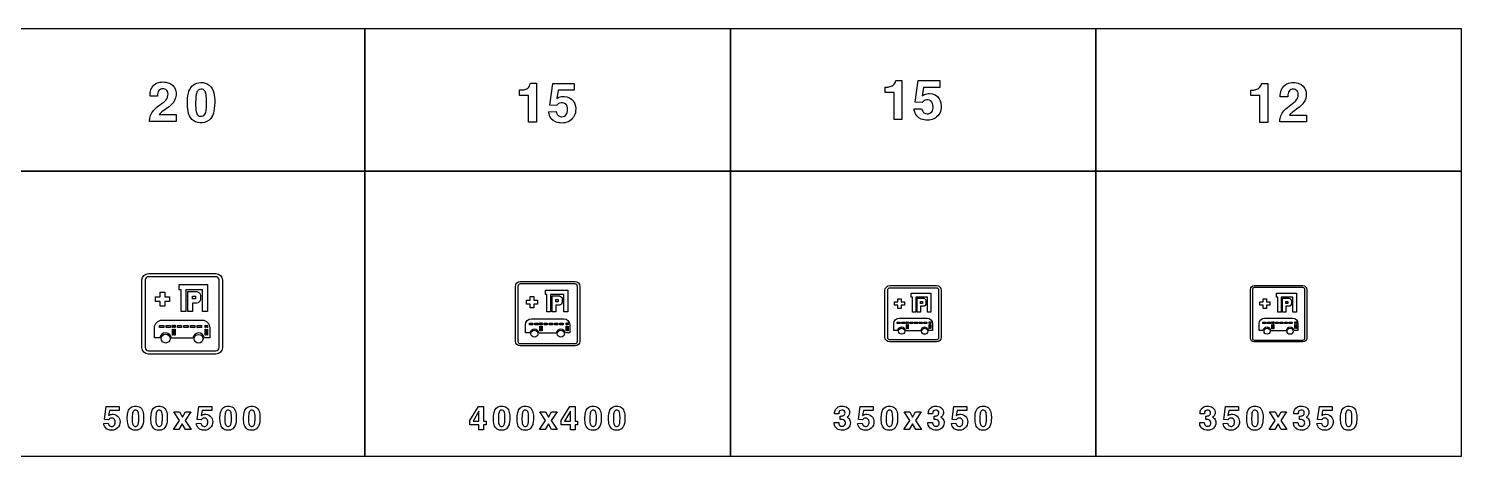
# Model space of a CAD drawing. Extents: x 0 to 18160, y 0 to 2655.
# Drawn here: x 9262 to 18160, y 0 to 2655 of the extents above; entities that cross this region are included whole.
import ezdxf

# ---------------------------------------------------------------- set-up
doc = ezdxf.new("R2010")
doc.units = 0
doc.header["$MEASUREMENT"] = 0

msp = doc.modelspace()

# ---------------------------------------------------------------- linework, layer by layer
for points in [[(9080, 1770), (11350, 1770), (11350, 2655), (9080, 2655)], [(11350, 1770), (13620, 1770), (13620, 2655), (11350, 2655)], [(13620, 1770), (15890, 1770), (15890, 2655), (13620, 2655)], [(15890, 1770), (18160, 1770), (18160, 2655), (15890, 2655)], [(9080, 0), (11350, 0), (11350, 1770), (9080, 1770)], [(11350, 0), (13620, 0), (13620, 1770), (11350, 1770)], [(13620, 0), (15890, 0), (15890, 1770), (13620, 1770)], [(15890, 0), (18160, 0), (18160, 1770), (15890, 1770)], [(10079.2, 989.455), (10079.2, 1018.74), (10107.7, 1018.74), (10107.7, 989.455), (10137.3, 989.455), (10137.3, 960.597), (10107.7, 960.597), (10107.7, 931.312), (10079.2, 931.312), (10079.2, 960.597), (10049.7, 960.597), (10049.7, 989.455)], [(10341.7, 1033.74), (10237.9, 1033.74), (10237.9, 899.741), (10209.1, 899.741), (10209.1, 1033.74), (10197.1, 1033.74), (10197.1, 1067.03), (10372.5, 1067.03), (10372.5, 1033.74), (10372.5, 899.741), (10341.7, 899.741)], [(10279.3, 977.319), (10279.3, 994.64), (10297.2, 994.64), (10297.2, 977.319)], [(12376.3, 968.563), (12376.3, 991.992), (12399.2, 991.992), (12399.2, 968.563), (12422.8, 968.563), (12422.8, 945.477), (12399.2, 945.477), (12399.2, 922.049), (12376.3, 922.049), (12376.3, 945.477), (12352.8, 945.477), (12352.8, 968.563)], [(12586.3, 1003.99), (12503.3, 1003.99), (12503.3, 896.792), (12480.3, 896.792), (12480.3, 1003.99), (12470.7, 1003.99), (12470.7, 1030.62), (12611, 1030.62), (12611, 1003.99), (12611, 896.792), (12586.3, 896.792)], [(14843.7, 989.118), (14771, 989.118), (14771, 895.318), (14750.9, 895.318), (14750.9, 989.118), (14742.5, 989.118), (14742.5, 1012.42), (14865.3, 1012.42), (14865.2, 989.118), (14865.2, 895.318), (14843.7, 895.318)], [(17113.7, 989.118), (17041, 989.118), (17041, 895.318), (17020.9, 895.318), (17020.9, 989.118), (17012.5, 989.118), (17012.5, 1012.42), (17135.3, 1012.42), (17135.2, 989.118), (17135.2, 895.318), (17113.7, 895.318)], [(12536.5, 958.854), (12536.5, 972.711), (12550.7, 972.711), (12550.7, 958.854)], [(14659.9, 958.118), (14659.9, 978.618), (14679.9, 978.618), (14679.9, 958.118), (14700.6, 958.118), (14700.6, 937.917), (14679.9, 937.917), (14679.9, 917.417), (14659.9, 917.417), (14659.9, 937.917), (14639.3, 937.917), (14639.3, 958.118)], [(14800, 949.621), (14800, 961.746), (14812.5, 961.746), (14812.5, 949.621)], [(16929.9, 958.118), (16929.9, 978.618), (16949.9, 978.618), (16949.9, 958.118), (16970.6, 958.118), (16970.6, 937.917), (16949.9, 937.917), (16949.9, 917.417), (16929.9, 917.417), (16929.9, 937.917), (16909.3, 937.917), (16909.3, 958.118)], [(17070, 949.621), (17070, 961.746), (17082.5, 961.746), (17082.5, 949.621)], [(10073.9, 799.026), (10073.9, 811.598), (10100.9, 811.598), (10100.9, 799.026)], [(10115.9, 799.026), (10115.9, 811.598), (10142.9, 811.598), (10142.9, 799.026)], [(10155.3, 799.17), (10155.3, 814.028), (10159.7, 814.028), (10159.7, 799.17)], [(10167.7, 799.17), (10167.7, 814.028), (10172.1, 814.028), (10172.1, 799.17)], [(10186.8, 799.028), (10186.8, 811.599), (10211.6, 811.599), (10211.6, 799.028)], [(10225.6, 799.026), (10225.6, 811.598), (10252.7, 811.598), (10252.7, 799.026)], [(10267.5, 799.026), (10267.5, 811.598), (10294.6, 811.598), (10294.6, 799.026)], [(10308.6, 799.026), (10308.6, 811.598), (10335.6, 811.598), (10335.6, 799.026)], [(10358, 799.435), (10358, 813.886), (10360.8, 813.886), (10360.8, 799.435)], [(10370.3, 799.435), (10370.3, 813.886), (10373.1, 813.886), (10373.1, 799.435)], [(12372.1, 816.221), (12372.1, 826.278), (12393.8, 826.278), (12393.8, 816.221)], [(12405.7, 816.221), (12405.7, 826.278), (12427.3, 826.278), (12427.3, 816.221)], [(12437.1, 779.306), (12437.1, 808.449), (12440.8, 808.449), (12440.8, 779.306)], [(12437.2, 816.334), (12437.2, 828.221), (12440.8, 828.221), (12440.8, 816.334)], [(12446.7, 779.306), (12446.7, 808.449), (12450.4, 808.449), (12450.4, 779.306)], [(12447.1, 816.334), (12447.1, 828.221), (12450.7, 828.221), (12450.7, 816.334)], [(12462.5, 816.22), (12462.5, 826.277), (12482.3, 826.277), (12482.3, 816.22)], [(12493.5, 816.221), (12493.5, 826.278), (12515.1, 826.278), (12515.1, 816.221)], [(12527, 816.221), (12527, 826.278), (12548.6, 826.278), (12548.6, 816.221)], [(12559.9, 816.221), (12559.9, 826.278), (12581.5, 826.278), (12581.5, 816.221)], [(12599.4, 816.547), (12599.4, 828.108), (12601.7, 828.108), (12601.7, 816.547)], [(12599.4, 779.548), (12599.4, 808.865), (12601.7, 808.865), (12601.7, 779.548)], [(12609.2, 816.547), (12609.2, 828.108), (12611.5, 828.108), (12611.5, 816.547)], [(12609.2, 779.548), (12609.2, 808.865), (12611.5, 808.865), (12611.5, 779.548)], [(14656.2, 824.818), (14656.2, 833.618), (14675.2, 833.618), (14675.2, 824.818)], [(14685.6, 824.818), (14685.6, 833.618), (14704.6, 833.618), (14704.6, 824.818)], [(14713.1, 792.518), (14713.1, 818.018), (14716.3, 818.018), (14716.3, 792.518)], [(14713.2, 824.917), (14713.2, 835.318), (14716.3, 835.318), (14716.3, 824.917)], [(14721.5, 792.518), (14721.5, 818.018), (14724.7, 818.018), (14724.7, 792.518)], [(14721.9, 824.917), (14721.9, 835.318), (14725, 835.318), (14725, 824.917)], [(14735.3, 824.818), (14735.3, 833.618), (14752.6, 833.618), (14752.6, 824.818)], [(14762.4, 824.818), (14762.4, 833.618), (14781.4, 833.618), (14781.4, 824.818)], [(14791.7, 824.818), (14791.7, 833.618), (14810.7, 833.618), (14810.7, 824.818)], [(14820.5, 824.818), (14820.5, 833.618), (14839.4, 833.618), (14839.4, 824.818)], [(14855.1, 825.104), (14855.1, 835.219), (14857.1, 835.219), (14857.1, 825.104)], [(14855.1, 792.729), (14855.1, 818.382), (14857.1, 818.382), (14857.1, 792.729)], [(14863.7, 825.104), (14863.7, 835.219), (14865.7, 835.219), (14865.7, 825.104)], [(14863.7, 792.729), (14863.7, 818.382), (14865.7, 818.382), (14865.7, 792.729)], [(16926.2, 824.818), (16926.2, 833.618), (16945.2, 833.618), (16945.2, 824.818)], [(16955.6, 824.818), (16955.6, 833.618), (16974.6, 833.618), (16974.6, 824.818)], [(16983.1, 792.518), (16983.1, 818.018), (16986.3, 818.018), (16986.3, 792.518)], [(16983.2, 824.917), (16983.2, 835.318), (16986.3, 835.318), (16986.3, 824.917)], [(16991.5, 792.518), (16991.5, 818.018), (16994.7, 818.018), (16994.7, 792.518)], [(16991.9, 824.917), (16991.9, 835.318), (16995, 835.318), (16995, 824.917)], [(17005.3, 824.818), (17005.3, 833.618), (17022.6, 833.618), (17022.6, 824.818)], [(17032.4, 824.818), (17032.4, 833.618), (17051.4, 833.618), (17051.4, 824.818)], [(17061.7, 824.818), (17061.7, 833.618), (17080.7, 833.618), (17080.7, 824.818)], [(17090.5, 824.818), (17090.5, 833.618), (17109.4, 833.618), (17109.4, 824.818)], [(17125.1, 825.104), (17125.1, 835.219), (17127.1, 835.219), (17127.1, 825.104)], [(17125.1, 792.729), (17125.1, 818.382), (17127.1, 818.382), (17127.1, 792.729)], [(17133.7, 825.104), (17133.7, 835.219), (17135.7, 835.219), (17135.7, 825.104)], [(17133.7, 792.729), (17133.7, 818.382), (17135.7, 818.382), (17135.7, 792.729)], [(10155.1, 752.885), (10155.1, 789.314), (10159.7, 789.314), (10159.7, 752.885)], [(10167.1, 752.885), (10167.1, 789.314), (10171.8, 789.314), (10171.8, 752.885)], [(10358, 753.187), (10358, 789.834), (10360.8, 789.834), (10360.8, 753.187)], [(10370.3, 753.187), (10370.3, 789.834), (10373.1, 789.834), (10373.1, 753.187)], [(10198.2, 221.797), (10163.1, 276.346), (10197.9, 276.346), (10216.2, 242.294), (10234.9, 276.346), (10269, 276.346), (10233.5, 222.318), (10270, 166.299), (10235.4, 166.299), (10215.6, 202.389), (10195.2, 166.299), (10161, 166.299)], [(12001, 222.096), (12055.2, 309.963), (12087.1, 309.963), (12087.1, 219.229), (12103.3, 219.229), (12103.3, 196.409), (12087.1, 196.409), (12087.1, 165.058), (12058.6, 165.058), (12058.6, 196.409), (12001, 196.409)], [(12058.6, 280.769), (12022.6, 219.229), (12058.6, 219.229)], [(12472.5, 221.797), (12437.4, 276.346), (12472.2, 276.347), (12490.5, 242.294), (12509.2, 276.347), (12543.3, 276.347), (12507.8, 222.318), (12544.3, 166.299), (12509.7, 166.299), (12489.9, 202.389), (12469.5, 166.299), (12435.3, 166.299)], [(12569, 222.114), (12623.3, 309.981), (12655.1, 309.981), (12655.1, 219.246), (12671.3, 219.246), (12671.3, 196.427), (12655.1, 196.427), (12655.1, 165.076), (12626.6, 165.076), (12626.6, 196.427), (12569, 196.427)], [(12626.6, 280.787), (12590.6, 219.246), (12626.6, 219.246)], [(14734.2, 221.783), (14699.1, 276.333), (14733.9, 276.333), (14752.1, 242.281), (14770.8, 276.333), (14805, 276.333), (14769.4, 222.304), (14806, 166.285), (14771.4, 166.285), (14751.6, 202.375), (14731.2, 166.285), (14697, 166.285)], [(17004.2, 221.783), (16969.1, 276.333), (17003.9, 276.333), (17022.1, 242.281), (17040.8, 276.333), (17075, 276.333), (17039.4, 222.304), (17076, 166.285), (17041.4, 166.285), (17021.6, 202.375), (17001.2, 166.285), (16967, 166.285)]]:
    msp.add_lwpolyline(points, close=True)
for points in [[(10012.9, 2078.85, -0.0640343), (10014.2, 2099.78, -0.161687), (10050, 2160.33, -0.0283718), (10091.8, 2192.71, 0.0545111), (10112.7, 2210.64, 0.192461), (10127.7, 2250.18, 0.234238), (10114.1, 2276.56, 0.196223), (10088.8, 2281.34, 0.252425), (10066.8, 2264.16, 0.0856617), (10062.7, 2247.14, 0.0202329), (10062, 2235.45), (10015.3, 2235.45, -0.0983795), (10021.4, 2276.76, -0.245047), (10067.6, 2319.89, -0.207102), (10144.5, 2311.55, -0.233443), (10177, 2259.22, -0.20961), (10158.8, 2195.04, -0.0785124), (10124.9, 2163.57, 0.0107372), (10089.1, 2137.78, 0.0665092), (10073.2, 2121.74), (10177.7, 2121.74), (10177.7, 2078.85)], [(10247.9, 2191.49, -0.0563084), (10253.9, 2254.33, -0.130301), (10276.1, 2298.12, -0.174843), (10317.9, 2319.53, -0.147552), (10371, 2312.9, -0.192146), (10407.8, 2269.73, -0.0833996), (10417.1, 2212.7, -0.0545507), (10412.1, 2141.92, -0.116773), (10393, 2097.85, -0.221099), (10338.1, 2070.16, -0.162564), (10286.7, 2082.68, -0.174743), (10255.4, 2128.1, -0.0640867), (10247.9, 2186.79)], [(12310.9, 2274.45), (12324.1, 2274.45, 0.0261527), (12330.1, 2275.12, 0.0824327), (12354.9, 2282.34, 0.211118), (12374.9, 2306.08, 0.0230957), (12377.6, 2315.99), (12415.7, 2315.99), (12415.7, 2074.01), (12367.1, 2074.01), (12367.1, 2241.03), (12310.9, 2241.03)], [(12491, 2139), (12538, 2140.78, 0.0452719), (12544.4, 2124.55, 0.0567733), (12549.1, 2117.67, 0.070207), (12553.5, 2114.2, 0.264984), (12589.6, 2112.3, 0.20748), (12607, 2135.41, 0.147389), (12605.8, 2173.44, 0.308532), (12576.4, 2194.85, 0.215743), (12546.7, 2184.62, 0.028781), (12541.3, 2178.38), (12498.7, 2180.39), (12516.5, 2315.07), (12650.5, 2315.07), (12650.5, 2273.2), (12550.1, 2273.2), (12541.1, 2221.19, -0.0211252), (12554.1, 2228.73, -0.121371), (12587.4, 2234.58, -0.244671), (12647.2, 2202.63, -0.173069), (12658.8, 2143.5, -0.256779), (12613.6, 2077.51, -0.199585), (12534, 2076.44, -0.245625), (12493.7, 2125.34, -0.0170062)], [(14580.9, 2291.94), (14594, 2291.94, 0.0261527), (14600.1, 2292.61, 0.0824327), (14624.9, 2299.84, 0.211118), (14644.9, 2323.58, 0.0230957), (14647.6, 2333.49), (14685.7, 2333.49), (14685.7, 2091.51), (14637.1, 2091.51), (14637.1, 2258.53), (14580.9, 2258.53)], [(14761, 2156.5), (14808, 2158.28, 0.0452719), (14814.4, 2142.04, 0.0567733), (14819.1, 2135.17, 0.070207), (14823.5, 2131.7, 0.264984), (14859.6, 2129.8, 0.20748), (14877, 2152.9, 0.147389), (14875.8, 2190.94, 0.308532), (14846.4, 2212.34, 0.215743), (14816.7, 2202.11, 0.028781), (14811.3, 2195.87), (14768.7, 2197.89), (14786.5, 2332.56), (14920.5, 2332.56), (14920.5, 2290.7), (14820.1, 2290.7), (14811.1, 2238.69, -0.0211252), (14824, 2246.23, -0.121371), (14857.4, 2252.08, -0.244671), (14917.2, 2220.12, -0.173069), (14928.7, 2161, -0.256779), (14883.6, 2095.01, -0.199585), (14804, 2093.94, -0.245625), (14763.7, 2142.83, -0.0170062)], [(16852.4, 2273.43), (16865.5, 2273.43, 0.0261527), (16871.5, 2274.1, 0.0824327), (16896.4, 2281.32, 0.211118), (16916.4, 2305.06, 0.0230957), (16919, 2314.97), (16957.1, 2314.97), (16957.1, 2072.99), (16908.5, 2072.99), (16908.5, 2240.01), (16852.4, 2240.01)], [(17032.5, 2075.98, -0.0640343), (17033.8, 2096.92, -0.161687), (17069.6, 2157.46, -0.0283718), (17111.4, 2189.85, 0.0545111), (17132.3, 2207.78, 0.192461), (17147.3, 2247.31, 0.234238), (17133.7, 2273.69, 0.196223), (17108.4, 2278.47, 0.252425), (17086.4, 2261.29, 0.0856617), (17082.3, 2244.27, 0.0202329), (17081.6, 2232.58), (17034.9, 2232.58, -0.0983795), (17041, 2273.89, -0.245047), (17087.1, 2317.02, -0.207102), (17164.1, 2308.69, -0.233443), (17196.6, 2256.36, -0.20961), (17178.4, 2192.18, -0.0785124), (17144.5, 2160.7, 0.0107372), (17108.7, 2134.91, 0.0665092), (17092.8, 2118.88), (17197.3, 2118.88), (17197.3, 2075.98)], [(10299.2, 2160.96, 0.0124589), (10299.8, 2154.64, 0.0668192), (10305.4, 2129.25, 0.615362), (10356.3, 2123.64, 0.0726881), (10361.7, 2136.67, 0.0588562), (10366.4, 2173.95, 0.0389037), (10364.8, 2240.94, 0.084671), (10358.2, 2264.28, 0.156013), (10346.8, 2276.44, 0.143208), (10331, 2279.4, 0.172584), (10315.3, 2273.2, 0.132565), (10305.3, 2257.64, 0.0498315), (10300.8, 2235.92, 0.0368731)], [(10005, 634.997, -0.414213), (9965, 674.997), (9965, 1095, -0.414213), (10005, 1135), (10425, 1135, -0.414213), (10465, 1095), (10465, 674.997, -0.414213), (10425, 634.997)], [(10005, 654.997), (10425, 654.997, 0.414213), (10445, 674.997), (10445, 1095, 0.414213), (10425, 1115), (10005, 1115, 0.414213), (9985, 1095), (9985, 674.997, 0.414213)], [(12315, 684.997, -0.414213), (12285, 714.997), (12285, 1055, -0.414213), (12315, 1085), (12655, 1085, -0.414213), (12685, 1055), (12685, 714.997, -0.414213), (12655, 684.997)], [(12315, 699.997), (12655, 699.997, 0.414213), (12670, 714.997), (12670, 1055, 0.414213), (12655, 1070), (12315, 1070, 0.414213), (12300, 1055), (12300, 714.997, 0.414213)], [(10279.3, 899.741), (10250.6, 899.741), (10250.6, 1023.31), (10302.9, 1023.31, -0.0395823), (10307, 1023.03, -0.35528), (10328.6, 999.027, -0.0131113), (10328.6, 997.598), (10328.6, 974.741, -0.347387), (10306.1, 951.027), (10279.3, 951.027)], [(12536.4, 896.792), (12513.5, 896.792), (12513.5, 995.649), (12555.3, 995.649, -0.0395823), (12558.6, 995.421, -0.35528), (12575.9, 976.221, -0.0131113), (12575.9, 975.078), (12575.9, 956.792, -0.347387), (12557.9, 937.821), (12536.4, 937.821)], [(14610, 709.997, -0.414213), (14580, 739.997), (14580, 1030, -0.414213), (14610, 1060), (14900, 1060, -0.414213), (14930, 1030), (14930, 739.997, -0.414213), (14900, 709.997)], [(14610, 724.997), (14900, 724.997, 0.414213), (14915, 739.997), (14915, 1030, 0.414213), (14900, 1045), (14610, 1045, 0.414213), (14595, 1030), (14595, 739.997, 0.414213)], [(14800, 895.318), (14779.9, 895.318), (14779.9, 981.818), (14816.6, 981.818, -0.0395823), (14819.4, 981.618, -0.35528), (14834.5, 964.818, -0.0131113), (14834.5, 963.818), (14834.5, 947.818, -0.347387), (14818.8, 931.218), (14800, 931.218)], [(16874, 709.997, -0.414213), (16850, 733.997), (16850, 1036, -0.414213), (16874, 1060), (17176, 1060, -0.414213), (17200, 1036), (17200, 733.997, -0.414213), (17176, 709.997)], [(16874, 721.997), (17176, 721.997, 0.414213), (17188, 733.997), (17188, 1036, 0.414213), (17176, 1048), (16874, 1048, 0.414213), (16862, 1036), (16862, 733.997, 0.414213)], [(17070, 895.318), (17049.9, 895.318), (17049.9, 981.818), (17086.6, 981.818, -0.0395823), (17089.4, 981.618, -0.35528), (17104.5, 964.818, -0.0131113), (17104.5, 963.818), (17104.5, 947.818, -0.347387), (17088.8, 931.218), (17070, 931.218)], [(10353.3, 736.312, 0.842493), (10281, 734.598), (10148.1, 734.598, 0.842432), (10076, 736.312), (10043.2, 736.312), (10043.2, 798.312, -0.413958), (10090.4, 845.597), (10339.6, 845.597, -0.413931), (10386.8, 798.312), (10386.8, 736.312)], [(12595.6, 766.049, 0.842493), (12537.8, 764.678), (12431.5, 764.678, 0.842432), (12373.8, 766.049), (12347.5, 766.049), (12347.5, 815.649, -0.413958), (12385.4, 853.477), (12584.6, 853.477, -0.413931), (12622.5, 815.649), (12622.5, 766.049)], [(14851.8, 780.917, 0.842493), (14801.2, 779.718), (14708.2, 779.718, 0.842432), (14657.7, 780.917), (14634.7, 780.917), (14634.7, 824.318, -0.413958), (14667.8, 857.417), (14842.2, 857.417, -0.413931), (14875.3, 824.318), (14875.3, 780.917)], [(17121.8, 780.917, 0.842493), (17071.2, 779.718), (16978.2, 779.718, 0.842432), (16927.7, 780.917), (16904.7, 780.917), (16904.7, 824.318, -0.413958), (16937.8, 857.417), (17112.2, 857.417, -0.413931), (17145.3, 824.318), (17145.3, 780.917)], [(10085.6, 730.741, -1), (10140, 730.741, -1)], [(10290.1, 730.169, -1), (10344.5, 730.169, -1)], [(12381.5, 761.592, -1), (12425, 761.592, -1)], [(12545.1, 761.135, -1), (12588.6, 761.135, -1)], [(14664.4, 777.018, -1), (14702.5, 777.018, -1)], [(14807.6, 776.618, -1), (14845.7, 776.618, -1)], [(16934.4, 777.018, -1), (16972.5, 777.018, -1)], [(17077.6, 776.618, -1), (17115.7, 776.618, -1)], [(9727.75, 203.882), (9755.92, 204.948, 0.0452719), (9759.76, 195.209, 0.0567733), (9762.6, 191.086, 0.070207), (9765.26, 189, 0.264984), (9786.87, 187.863, 0.20748), (9797.32, 201.725, 0.147389), (9796.63, 224.545, 0.308532), (9779, 237.389, 0.215743), (9761.13, 231.251, 0.028781), (9757.91, 227.507), (9732.34, 228.716), (9743.03, 309.521), (9823.46, 309.521), (9823.46, 284.403), (9763.2, 284.403), (9757.82, 253.195, -0.0211252), (9765.57, 257.721, -0.121371), (9785.57, 261.228, -0.244671), (9821.44, 242.057, -0.173069), (9828.39, 206.583, -0.256779), (9801.28, 166.986, -0.199585), (9753.55, 166.346, -0.245625), (9729.38, 195.683, -0.0170062)], [(9874.18, 234.284, -0.0563084), (9877.8, 271.986, -0.130301), (9891.12, 298.265, -0.174843), (9916.22, 311.109, -0.147552), (9948.09, 307.128, -0.192146), (9970.17, 281.227, -0.0833996), (9975.72, 247.009, -0.0545507), (9972.71, 204.545, -0.116773), (9961.26, 178.099, -0.221099), (9928.35, 161.488, -0.162564), (9897.47, 169, -0.174743), (9878.7, 196.251, -0.0640867), (9874.23, 231.464)], [(9905.01, 215.967, 0.0124589), (9905.32, 212.175, 0.0668192), (9908.68, 196.938, 0.615362), (9939.23, 193.573, 0.0726881), (9942.5, 201.393, 0.0588562), (9945.32, 223.763, 0.0389037), (9944.34, 263.953, 0.084671), (9940.39, 277.957, 0.156013), (9933.51, 285.256, 0.143208), (9924.08, 287.033, 0.172584), (9914.63, 283.313, 0.132565), (9908.66, 273.976, 0.0498315), (9905.93, 260.943, 0.0368731)], [(10020.9, 234.284, -0.0563084), (10024.5, 271.986, -0.130301), (10037.9, 298.265, -0.174843), (10063, 311.109, -0.147552), (10094.8, 307.128, -0.192146), (10116.9, 281.227, -0.0833996), (10122.5, 247.009, -0.0545507), (10119.5, 204.545, -0.116773), (10108, 178.1, -0.221099), (10075.1, 161.488, -0.162564), (10044.2, 169, -0.174743), (10025.5, 196.251, -0.0640867), (10021, 231.464)], [(10051.8, 215.967, 0.0124589), (10052.1, 212.175, 0.0668192), (10055.4, 196.938, 0.615362), (10086, 193.573, 0.0726881), (10089.2, 201.393, 0.0588562), (10092.1, 223.763, 0.0389037), (10091.1, 263.953, 0.084671), (10087.1, 277.957, 0.156013), (10080.3, 285.256, 0.143208), (10070.8, 287.033, 0.172584), (10061.4, 283.313, 0.132565), (10055.4, 273.976, 0.0498315), (10052.7, 260.943, 0.0368731)], [(10303.3, 203.891), (10331.5, 204.957, 0.0452719), (10335.3, 195.218, 0.0567733), (10338.2, 191.095, 0.070207), (10340.8, 189.009, 0.264984), (10362.4, 187.872, 0.20748), (10372.9, 201.734, 0.147389), (10372.2, 224.554, 0.308532), (10354.6, 237.398, 0.215743), (10336.7, 231.26, 0.028781), (10333.5, 227.516), (10307.9, 228.725), (10318.6, 309.531), (10399, 309.531), (10399, 284.412), (10338.8, 284.412), (10333.4, 253.204, -0.0211252), (10341.1, 257.73, -0.121371), (10361.1, 261.237, -0.244671), (10397, 242.066, -0.173069), (10404, 206.592, -0.256779), (10376.8, 166.995, -0.199585), (10329.1, 166.355, -0.245625), (10304.9, 195.692, -0.0170062)], [(10449.7, 234.285, -0.0563084), (10453.4, 271.986, -0.130301), (10466.7, 298.266, -0.174843), (10491.8, 311.109, -0.147552), (10523.7, 307.128, -0.192146), (10545.7, 281.228, -0.0833996), (10551.3, 247.01, -0.0545507), (10548.3, 204.545, -0.116773), (10536.8, 178.1, -0.221099), (10503.9, 161.488, -0.162564), (10473, 169, -0.174743), (10454.3, 196.251, -0.0640867), (10449.8, 231.465)], [(10480.6, 215.967, 0.0124589), (10480.9, 212.175, 0.0668192), (10484.2, 196.939, 0.615362), (10514.8, 193.574, 0.0726881), (10518.1, 201.394, 0.0588562), (10520.9, 223.763, 0.0389037), (10519.9, 263.953, 0.084671), (10516, 277.957, 0.156013), (10509.1, 285.256, 0.143208), (10499.7, 287.033, 0.172584), (10490.2, 283.313, 0.132565), (10484.2, 273.976, 0.0498315), (10481.5, 260.943, 0.0368731)], [(10596.5, 234.275, -0.0563084), (10600.1, 271.977, -0.130301), (10613.4, 298.256, -0.174843), (10638.5, 311.1, -0.147552), (10670.4, 307.119, -0.192146), (10692.5, 281.218, -0.0833996), (10698, 247, -0.0545507), (10695, 204.536, -0.116773), (10683.6, 178.09, -0.221099), (10650.7, 161.479, -0.162564), (10619.8, 168.991, -0.174743), (10601, 196.242, -0.0640867), (10596.5, 231.455)], [(10627.3, 215.958, 0.0124589), (10627.6, 212.166, 0.0668192), (10631, 196.929, 0.615362), (10661.5, 193.564, 0.0726881), (10664.8, 201.384, 0.0588562), (10667.6, 223.754, 0.0389037), (10666.7, 263.943, 0.084671), (10662.7, 277.948, 0.156013), (10655.8, 285.247, 0.143208), (10646.4, 287.024, 0.172584), (10636.9, 283.304, 0.132565), (10631, 273.967, 0.0498315), (10628.2, 260.934, 0.0368731)], [(12148.5, 234.285, -0.0563084), (12152.1, 271.986, -0.130301), (12165.4, 298.266, -0.174843), (12190.5, 311.109, -0.147552), (12222.4, 307.128, -0.192146), (12244.5, 281.228, -0.0833996), (12250, 247.01, -0.0545507), (12247, 204.546, -0.116773), (12235.6, 178.1, -0.221099), (12202.7, 161.489, -0.162564), (12171.8, 169.001, -0.174743), (12153, 196.252, -0.0640867), (12148.5, 231.465)], [(12179.3, 215.967, 0.0124589), (12179.6, 212.176, 0.0668192), (12183, 196.939, 0.615362), (12213.5, 193.574, 0.0726881), (12216.8, 201.394, 0.0588562), (12219.6, 223.764, 0.0389037), (12218.6, 263.953, 0.084671), (12214.7, 277.958, 0.156013), (12207.8, 285.256, 0.143208), (12198.4, 287.034, 0.172584), (12188.9, 283.313, 0.132565), (12183, 273.977, 0.0498315), (12180.2, 260.944, 0.0368731)], [(12295.2, 234.285, -0.0563084), (12298.9, 271.986, -0.130301), (12312.2, 298.266, -0.174843), (12337.3, 311.109, -0.147552), (12369.1, 307.128, -0.192146), (12391.2, 281.228, -0.0833996), (12396.8, 247.01, -0.0545507), (12393.8, 204.546, -0.116773), (12382.3, 178.1, -0.221099), (12349.4, 161.489, -0.162564), (12318.5, 169.001, -0.174743), (12299.8, 196.252, -0.0640867), (12295.3, 231.465)], [(12326.1, 215.967, 0.0124589), (12326.4, 212.176, 0.0668192), (12329.7, 196.939, 0.615362), (12360.3, 193.574, 0.0726881), (12363.5, 201.394, 0.0588562), (12366.4, 223.764, 0.0389037), (12365.4, 263.953, 0.084671), (12361.4, 277.958, 0.156013), (12354.6, 285.256, 0.143208), (12345.1, 287.034, 0.172584), (12335.7, 283.313, 0.132565), (12329.7, 273.977, 0.0498315), (12327, 260.944, 0.0368731)], [(12716.5, 234.285, -0.0563084), (12720.1, 271.986, -0.130301), (12733.4, 298.266, -0.174843), (12758.5, 311.109, -0.147552), (12790.4, 307.128, -0.192146), (12812.5, 281.228, -0.0833996), (12818, 247.01, -0.0545507), (12815, 204.545, -0.116773), (12803.6, 178.1, -0.221099), (12770.7, 161.489, -0.162564), (12739.8, 169, -0.174743), (12721, 196.252, -0.0640867), (12716.5, 231.465)], [(12747.3, 215.967, 0.0124589), (12747.6, 212.176, 0.0668192), (12751, 196.939, 0.615362), (12781.5, 193.574, 0.0726881), (12784.8, 201.394, 0.0588562), (12787.6, 223.763, 0.0389037), (12786.7, 263.953, 0.084671), (12782.7, 277.958, 0.156013), (12775.8, 285.256, 0.143208), (12766.4, 287.033, 0.172584), (12757, 283.313, 0.132565), (12751, 273.977, 0.0498315), (12748.3, 260.943, 0.0368731)], [(12863.2, 234.275, -0.0563084), (12866.9, 271.977, -0.130301), (12880.2, 298.256, -0.174843), (12905.3, 311.1, -0.147552), (12937.2, 307.119, -0.192146), (12959.2, 281.219, -0.0833996), (12964.8, 247.001, -0.0545507), (12961.8, 204.536, -0.116773), (12950.3, 178.091, -0.221099), (12917.4, 161.479, -0.162564), (12886.5, 168.991, -0.174743), (12867.8, 196.242, -0.0640867), (12863.3, 231.456)], [(12894.1, 215.958, 0.0124589), (12894.4, 212.166, 0.0668192), (12897.7, 196.93, 0.615362), (12928.3, 193.565, 0.0726881), (12931.6, 201.385, 0.0588562), (12934.4, 223.754, 0.0389037), (12933.4, 263.944, 0.084671), (12929.5, 277.948, 0.156013), (12922.6, 285.247, 0.143208), (12913.2, 287.024, 0.172584), (12903.7, 283.304, 0.132565), (12897.7, 273.967, 0.0498315), (12895, 260.934, 0.0368731)], [(14264.9, 210.618), (14292.7, 210.618, 0.0411845), (14294, 201.495, 0.335066), (14312.3, 186.329, 0.276505), (14331.4, 195.05, 0.158203), (14334.8, 207.49, 0.0878221), (14333, 217.04, 0.217575), (14321.9, 227.158, 0.0882727), (14309.1, 229.031), (14302.7, 229.031), (14302.7, 250.192, 0.0282129), (14314.4, 250.547, 0.50028), (14330.6, 277.846, 0.235001), (14319.5, 286.874, 0.165496), (14304.1, 285.5, 0.220849), (14295.5, 275.571, 0.055705), (14293.8, 264.647), (14266.9, 264.647, -0.0488003), (14268, 278.201, -0.30773), (14302.6, 310.903, -0.146685), (14338.2, 307.348, -0.469869), (14354.2, 251.685, -0.0891152), (14346.9, 244.623), (14344.4, 242.822, -0.0245333), (14351.1, 238.983, -0.202429), (14364.5, 216.969, -0.422325), (14326.8, 163.296, -0.154301), (14288.4, 167.609, -0.287878), (14265, 204.03, -0.0143877)], [(14410.5, 203.85), (14438.6, 204.916, 0.0452719), (14442.5, 195.177, 0.0567733), (14445.3, 191.054, 0.070207), (14448, 188.968, 0.264984), (14469.6, 187.831, 0.20748), (14480, 201.694, 0.147389), (14479.4, 224.513, 0.308532), (14461.7, 237.357, 0.215743), (14443.9, 231.22, 0.028781), (14440.6, 227.476), (14415.1, 228.684), (14425.7, 309.49), (14506.2, 309.49), (14506.2, 284.371), (14445.9, 284.371), (14440.5, 253.163, -0.0211252), (14448.3, 257.689, -0.121371), (14468.3, 261.196, -0.244671), (14504.2, 242.025, -0.173069), (14511.1, 206.551, -0.256779), (14484, 166.954, -0.199585), (14436.3, 166.314, -0.245625), (14412.1, 195.651, -0.0170062)], [(14556.9, 234.262, -0.0563084), (14560.5, 271.963, -0.130301), (14573.8, 298.243, -0.174843), (14598.9, 311.086, -0.147552), (14630.8, 307.106, -0.192146), (14652.9, 281.205, -0.0833996), (14658.4, 246.987, -0.0545507), (14655.4, 204.523, -0.116773), (14644, 178.077, -0.221099), (14611.1, 161.466, -0.162564), (14580.2, 168.978, -0.174743), (14561.4, 196.229, -0.0640867), (14556.9, 231.442)], [(14587.7, 215.944, 0.0124589), (14588, 212.153, 0.0668192), (14591.4, 196.916, 0.615362), (14621.9, 193.551, 0.0726881), (14625.2, 201.371, 0.0588562), (14628, 223.741, 0.0389037), (14627.1, 263.93, 0.084671), (14623.1, 277.935, 0.156013), (14616.2, 285.233, 0.143208), (14606.8, 287.011, 0.172584), (14597.3, 283.29, 0.132565), (14591.4, 273.954, 0.0498315), (14588.7, 260.921, 0.0368731)], [(14847.3, 210.655), (14875.2, 210.655, 0.0411845), (14876.4, 201.531, 0.335066), (14894.7, 186.366, 0.276505), (14913.9, 195.086, 0.158203), (14917.2, 207.527, 0.0878221), (14915.4, 217.076, 0.217575), (14904.3, 227.195, 0.0882727), (14891.6, 229.067), (14885.1, 229.067), (14885.1, 250.228, 0.0282129), (14896.8, 250.584, 0.50028), (14913, 277.882, 0.235001), (14901.9, 286.911, 0.165496), (14886.5, 285.536, 0.220849), (14878, 275.607, 0.055705), (14876.2, 264.683), (14849.4, 264.683, -0.0488003), (14850.4, 278.237, -0.30773), (14885, 310.939, -0.146685), (14920.7, 307.384, -0.469869), (14936.6, 251.721, -0.0891152), (14929.4, 244.659), (14926.8, 242.858, -0.0245333), (14933.5, 239.019, -0.202429), (14946.9, 217.005, -0.422325), (14909.3, 163.332, -0.154301), (14870.8, 167.645, -0.287878), (14847.4, 204.067, -0.0143877)], [(14992.9, 203.886), (15021.1, 204.953, 0.0452719), (15024.9, 195.213, 0.0567733), (15027.8, 191.09, 0.070207), (15030.4, 189.005, 0.264984), (15052, 187.868, 0.20748), (15062.5, 201.73, 0.147389), (15061.8, 224.55, 0.308532), (15044.2, 237.394, 0.215743), (15026.3, 231.256, 0.028781), (15023.1, 227.512), (14997.5, 228.721), (15008.2, 309.526), (15088.6, 309.526), (15088.6, 284.408), (15028.3, 284.408), (15023, 253.199, -0.0211252), (15030.7, 257.725, -0.121371), (15050.7, 261.232, -0.244671), (15086.6, 242.062, -0.173069), (15093.5, 206.588, -0.256779), (15066.4, 166.991, -0.199585), (15018.7, 166.351, -0.245625), (14994.5, 195.687, -0.0170062)], [(15139.3, 234.299, -0.0563084), (15143, 272, -0.130301), (15156.3, 298.28, -0.174843), (15181.4, 311.123, -0.147552), (15213.2, 307.142, -0.192146), (15235.3, 281.242, -0.0833996), (15240.9, 247.024, -0.0545507), (15237.9, 204.559, -0.116773), (15226.4, 178.114, -0.221099), (15193.5, 161.502, -0.162564), (15162.6, 169.014, -0.174743), (15143.9, 196.265, -0.0640867), (15139.4, 231.479)], [(15170.2, 215.981, 0.0124589), (15170.5, 212.19, 0.0668192), (15173.8, 196.953, 0.615362), (15204.4, 193.588, 0.0726881), (15207.6, 201.408, 0.0588562), (15210.5, 223.777, 0.0389037), (15209.5, 263.967, 0.084671), (15205.5, 277.972, 0.156013), (15198.7, 285.27, 0.143208), (15189.2, 287.047, 0.172584), (15179.8, 283.327, 0.132565), (15173.8, 273.991, 0.0498315), (15171.1, 260.957, 0.0368731)], [(16534.9, 210.618), (16562.7, 210.618, 0.0411845), (16564, 201.495, 0.335066), (16582.3, 186.329, 0.276505), (16601.4, 195.05, 0.158203), (16604.8, 207.49, 0.0878221), (16603, 217.04, 0.217575), (16591.9, 227.158, 0.0882727), (16579.1, 229.031), (16572.7, 229.031), (16572.7, 250.192, 0.0282129), (16584.4, 250.547, 0.50028), (16600.6, 277.846, 0.235001), (16589.5, 286.874, 0.165496), (16574.1, 285.5, 0.220849), (16565.5, 275.571, 0.055705), (16563.8, 264.647), (16536.9, 264.647, -0.0488003), (16538, 278.201, -0.30773), (16572.6, 310.903, -0.146685), (16608.2, 307.348, -0.469869), (16624.2, 251.685, -0.0891152), (16616.9, 244.623), (16614.4, 242.822, -0.0245333), (16621.1, 238.983, -0.202429), (16634.5, 216.969, -0.422325), (16596.8, 163.296, -0.154301), (16558.4, 167.609, -0.287878), (16535, 204.03, -0.0143877)], [(16680.5, 203.85), (16708.6, 204.916, 0.0452719), (16712.5, 195.177, 0.0567733), (16715.3, 191.054, 0.070207), (16718, 188.968, 0.264984), (16739.6, 187.831, 0.20748), (16750, 201.694, 0.147389), (16749.4, 224.513, 0.308532), (16731.7, 237.357, 0.215743), (16713.9, 231.22, 0.028781), (16710.6, 227.476), (16685.1, 228.684), (16695.7, 309.49), (16776.2, 309.49), (16776.2, 284.371), (16715.9, 284.371), (16710.5, 253.163, -0.0211252), (16718.3, 257.689, -0.121371), (16738.3, 261.196, -0.244671), (16774.2, 242.025, -0.173069), (16781.1, 206.551, -0.256779), (16754, 166.954, -0.199585), (16706.3, 166.314, -0.245625), (16682.1, 195.651, -0.0170062)], [(16826.9, 234.262, -0.0563084), (16830.5, 271.963, -0.130301), (16843.8, 298.243, -0.174843), (16868.9, 311.086, -0.147552), (16900.8, 307.106, -0.192146), (16922.9, 281.205, -0.0833996), (16928.4, 246.987, -0.0545507), (16925.4, 204.523, -0.116773), (16914, 178.077, -0.221099), (16881.1, 161.466, -0.162564), (16850.2, 168.978, -0.174743), (16831.4, 196.229, -0.0640867), (16826.9, 231.442)], [(16857.7, 215.944, 0.0124589), (16858, 212.153, 0.0668192), (16861.4, 196.916, 0.615362), (16891.9, 193.551, 0.0726881), (16895.2, 201.371, 0.0588562), (16898, 223.741, 0.0389037), (16897.1, 263.93, 0.084671), (16893.1, 277.935, 0.156013), (16886.2, 285.233, 0.143208), (16876.8, 287.011, 0.172584), (16867.3, 283.29, 0.132565), (16861.4, 273.954, 0.0498315), (16858.7, 260.921, 0.0368731)], [(17117.3, 210.655), (17145.2, 210.655, 0.0411845), (17146.4, 201.531, 0.335066), (17164.7, 186.366, 0.276505), (17183.9, 195.086, 0.158203), (17187.2, 207.527, 0.0878221), (17185.4, 217.076, 0.217575), (17174.3, 227.195, 0.0882727), (17161.6, 229.067), (17155.1, 229.067), (17155.1, 250.228, 0.0282129), (17166.8, 250.584, 0.50028), (17183, 277.882, 0.235001), (17171.9, 286.911, 0.165496), (17156.5, 285.536, 0.220849), (17148, 275.607, 0.055705), (17146.3, 264.683), (17119.4, 264.683, -0.0488003), (17120.4, 278.237, -0.30773), (17155, 310.939, -0.146685), (17190.7, 307.384, -0.469869), (17206.6, 251.721, -0.0891152), (17199.4, 244.659), (17196.8, 242.858, -0.0245333), (17203.5, 239.019, -0.202429), (17216.9, 217.005, -0.422325), (17179.3, 163.332, -0.154301), (17140.8, 167.645, -0.287878), (17117.4, 204.067, -0.0143877)], [(17262.9, 203.886), (17291.1, 204.953, 0.0452719), (17294.9, 195.213, 0.0567733), (17297.8, 191.09, 0.070207), (17300.4, 189.005, 0.264984), (17322, 187.868, 0.20748), (17332.5, 201.73, 0.147389), (17331.8, 224.55, 0.308532), (17314.2, 237.394, 0.215743), (17296.3, 231.256, 0.028781), (17293.1, 227.512), (17267.5, 228.721), (17278.2, 309.526), (17358.6, 309.526), (17358.6, 284.408), (17298.3, 284.408), (17293, 253.199, -0.0211252), (17300.7, 257.725, -0.121371), (17320.7, 261.232, -0.244671), (17356.6, 242.062, -0.173069), (17363.5, 206.588, -0.256779), (17336.4, 166.991, -0.199585), (17288.7, 166.351, -0.245625), (17264.5, 195.687, -0.0170062)], [(17409.3, 234.299, -0.0563084), (17413, 272, -0.130301), (17426.3, 298.28, -0.174843), (17451.4, 311.123, -0.147552), (17483.2, 307.142, -0.192146), (17505.3, 281.242, -0.0833996), (17510.9, 247.024, -0.0545507), (17507.9, 204.559, -0.116773), (17496.4, 178.114, -0.221099), (17463.5, 161.502, -0.162564), (17432.6, 169.014, -0.174743), (17413.9, 196.265, -0.0640867), (17409.4, 231.479)], [(17440.2, 215.981, 0.0124589), (17440.5, 212.19, 0.0668192), (17443.8, 196.953, 0.615362), (17474.4, 193.588, 0.0726881), (17477.6, 201.408, 0.0588562), (17480.5, 223.777, 0.0389037), (17479.5, 263.967, 0.084671), (17475.5, 277.972, 0.156013), (17468.7, 285.27, 0.143208), (17459.2, 287.047, 0.172584), (17449.8, 283.327, 0.132565), (17443.8, 273.991, 0.0498315), (17441.1, 260.957, 0.0368731)]]:
    msp.add_lwpolyline(points, format="xyb", close=True)

doc.saveas('drawing.dxf')
